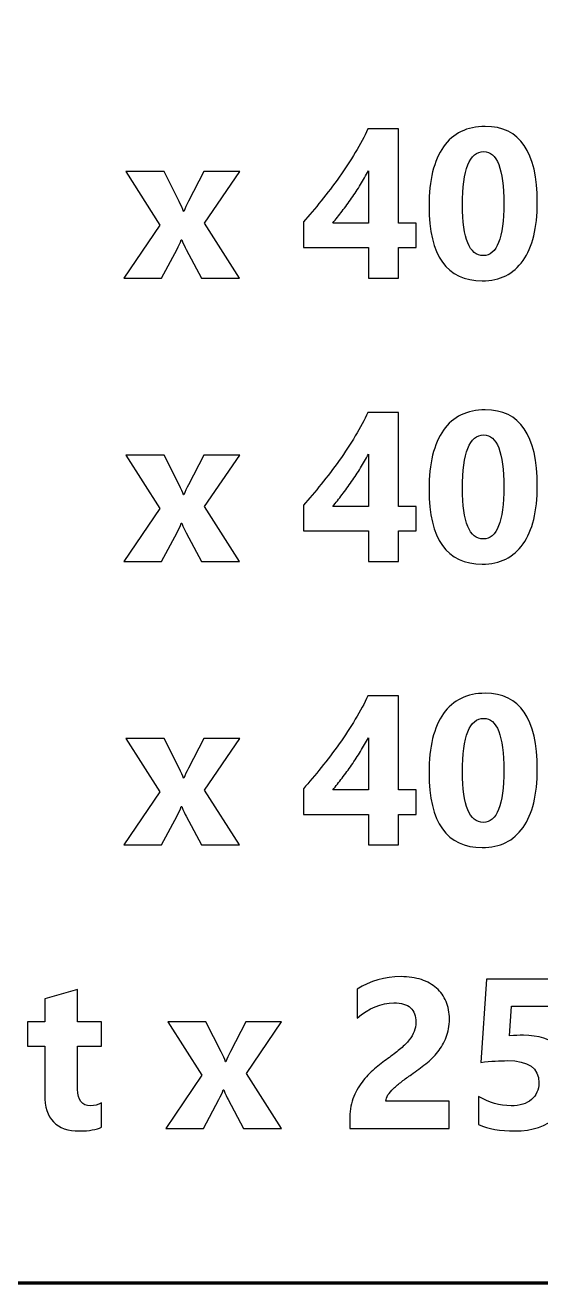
# Model space of a CAD drawing. Header units: centimetres. Extents: x -8 to 8, y -13.2 to 13.9.
# Drawn here: x -0.751 to 0.218, y -7.8 to -5.439 of the extents above; entities that cross this region are included whole.
import ezdxf

# ---------------------------------------------------------------- set-up
doc = ezdxf.new("R2010")
doc.units = ezdxf.units.CM
doc.header["$MEASUREMENT"] = 0
doc.layers.add('Layer 1', color=7, linetype='Continuous')

msp = doc.modelspace()

# ---------------------------------------------------------------- linework, layer by layer
at = {"layer": 'Layer 1', "lineweight": 100}
for points in [[(-5.85, -7.30005), (-5.85, -7.30005), (-5.85, 7.29995), (-5.85, 7.29995), (-5.85, 7.29995), (-5.85, 7.57609), (-5.62614, 7.79995), (-5.35, 7.79995), (-5.35, 7.79995), (-5.35, 7.79995), (5.35, 7.79995), (5.35, 7.79995), (5.35, 7.79995), (5.62614, 7.79995), (5.85, 7.57609), (5.85, 7.29995), (5.85, 7.29995), (5.85, 7.29995), (5.85, -7.30005), (5.85, -7.30005), (5.85, -7.30005), (5.85, -7.57619), (5.62614, -7.80005), (5.35, -7.80005), (5.35, -7.80005), (5.35, -7.80005), (-5.35, -7.80005), (-5.35, -7.80005), (-5.35, -7.80005), (-5.62614, -7.80005), (-5.85, -7.57619), (-5.85, -7.30005)], [(-5.85, -7.30005), (-5.85, -7.30005), (-5.85, 7.29995), (-5.85, 7.29995), (-5.85, 7.29995), (-5.85, 7.57609), (-5.62614, 7.79995), (-5.35, 7.79995), (-5.35, 7.79995), (-5.35, 7.79995), (2.95, 7.79995), (2.95, 7.79995), (2.95, 7.79995), (3.22614, 7.79995), (3.45, 7.57609), (3.45, 7.29995), (3.45, 7.29995), (3.45, 7.29995), (3.45, -7.30005), (3.45, -7.30005), (3.45, -7.30005), (3.45, -7.57619), (3.22614, -7.80005), (2.95, -7.80005), (2.95, -7.80005), (2.95, -7.80005), (-5.35, -7.80005), (-5.35, -7.80005), (-5.35, -7.80005), (-5.62614, -7.80005), (-5.85, -7.57619), (-5.85, -7.30005)], [(-2.3, -7.80005), (-2.3, -7.80005), (-2.3, -4.85005), (-2.3, -4.85005), (-2.3, -4.85005), (-2.3, -4.57391), (-2.07614, -4.35005), (-1.8, -4.35005), (-1.8, -4.35005), (-1.8, -4.35005), (3.45, -4.35005), (3.45, -4.35005), (3.45, -4.35005), (3.45, -4.35005), (3.45, -4.85005), (3.45, -4.85005), (3.45, -4.85005), (3.45, -4.85005), (3.45, -7.30005), (3.45, -7.30005), (3.45, -7.30005), (3.45, -7.57619), (3.22614, -7.80005), (2.95, -7.80005), (2.95, -7.80005), (2.95, -7.80005), (-1.8, -7.80005), (-1.8, -7.80005), (-1.8, -7.80005), (-1.8, -7.80005), (-2.3, -7.80005), (-2.3, -7.80005)]]:
    msp.add_open_spline(points, degree=3, knots=[0, 0, 0, 0, 0.1111111, 0.1111111, 0.1111111, 0.1111111, 0.2222222, 0.2222222, 0.2222222, 0.2222222, 0.3333333, 0.3333333, 0.3333333, 0.3333333, 0.4444444, 0.4444444, 0.4444444, 0.4444444, 0.5555556, 0.5555556, 0.5555556, 0.5555556, 0.6666667, 0.6666667, 0.6666667, 0.6666667, 0.7777778, 0.7777778, 0.7777778, 0.7777778, 1, 1, 1, 1], dxfattribs=at)
at = {"layer": 'Layer 1'}
for points, knots in [([(-0.04985, -5.63372), (-0.04985, -5.63372), (-0.04985, -5.81026), (-0.04985, -5.81026), (-0.04985, -5.81026), (-0.04985, -5.81026), (-0.01625, -5.81026), (-0.01625, -5.81026), (-0.01625, -5.81026), (-0.01625, -5.81026), (-0.01625, -5.85639), (-0.01625, -5.85639), (-0.01625, -5.85639), (-0.01625, -5.85639), (-0.04985, -5.85639), (-0.04985, -5.85639), (-0.04985, -5.85639), (-0.04985, -5.85639), (-0.04985, -5.91379), (-0.04985, -5.91379), (-0.04985, -5.91379), (-0.04985, -5.91379), (-0.10611, -5.91379), (-0.10611, -5.91379), (-0.10611, -5.91379), (-0.10611, -5.91379), (-0.10611, -5.85639), (-0.10611, -5.85639), (-0.10611, -5.85639), (-0.10611, -5.85639), (-0.22818, -5.85639), (-0.22818, -5.85639), (-0.22818, -5.85639), (-0.22818, -5.85639), (-0.22818, -5.80812), (-0.22818, -5.80812), (-0.22818, -5.80812), (-0.21738, -5.79599), (-0.20618, -5.78279), (-0.19458, -5.76839), (-0.19458, -5.76839), (-0.18298, -5.75399), (-0.17178, -5.73919), (-0.16098, -5.72392), (-0.16098, -5.72392), (-0.15018, -5.70872), (-0.14011, -5.69339), (-0.13078, -5.67792), (-0.13078, -5.67792), (-0.12151, -5.66252), (-0.11358, -5.64779), (-0.10705, -5.63372), (-0.10705, -5.63372), (-0.10705, -5.63372), (-0.04985, -5.63372), (-0.04985, -5.63372)], [0, 0, 0, 0, 0.0666667, 0.0666667, 0.0666667, 0.0666667, 0.1333333, 0.1333333, 0.1333333, 0.1333333, 0.2, 0.2, 0.2, 0.2, 0.2666667, 0.2666667, 0.2666667, 0.2666667, 0.3333333, 0.3333333, 0.3333333, 0.3333333, 0.4, 0.4, 0.4, 0.4, 0.4666667, 0.4666667, 0.4666667, 0.4666667, 0.5333333, 0.5333333, 0.5333333, 0.5333333, 0.6, 0.6, 0.6, 0.6, 0.6666667, 0.6666667, 0.6666667, 0.6666667, 0.7333333, 0.7333333, 0.7333333, 0.7333333, 0.8, 0.8, 0.8, 0.8, 0.8666667, 0.8666667, 0.8666667, 0.8666667, 1, 1, 1, 1]), ([(0.10776, -5.91866), (0.04109, -5.91866), (0.00776, -5.87186), (0.00776, -5.77826), (0.00776, -5.77826), (0.00776, -5.72966), (0.01676, -5.69266), (0.03482, -5.66719), (0.03482, -5.66719), (0.05282, -5.64172), (0.07902, -5.62899), (0.11322, -5.62899), (0.11322, -5.62899), (0.17836, -5.62899), (0.21089, -5.67659), (0.21089, -5.77179), (0.21089, -5.77179), (0.21089, -5.81919), (0.20202, -5.85552), (0.18422, -5.88079), (0.18422, -5.88079), (0.16649, -5.90606), (0.14096, -5.91866), (0.10776, -5.91866)], [0, 0, 0, 0, 0.1428571, 0.1428571, 0.1428571, 0.1428571, 0.2857143, 0.2857143, 0.2857143, 0.2857143, 0.4285714, 0.4285714, 0.4285714, 0.4285714, 0.5714286, 0.5714286, 0.5714286, 0.5714286, 0.7142857, 0.7142857, 0.7142857, 0.7142857, 1, 1, 1, 1]), ([(0.11049, -5.67612), (0.08382, -5.67612), (0.07049, -5.70959), (0.07049, -5.77666), (0.07049, -5.77666), (0.07049, -5.83986), (0.08356, -5.87139), (0.10969, -5.87139), (0.10969, -5.87139), (0.13522, -5.87139), (0.14802, -5.83886), (0.14802, -5.77372), (0.14802, -5.77372), (0.14802, -5.70866), (0.13549, -5.67612), (0.11049, -5.67612)], [0, 0, 0, 0, 0.2, 0.2, 0.2, 0.2, 0.4, 0.4, 0.4, 0.4, 0.6, 0.6, 0.6, 0.6, 1, 1, 1, 1]), ([(-0.34785, -5.71379), (-0.34785, -5.71379), (-0.41385, -5.81066), (-0.41385, -5.81066), (-0.41385, -5.81066), (-0.41385, -5.81066), (-0.34825, -5.91379), (-0.34825, -5.91379), (-0.34825, -5.91379), (-0.34825, -5.91379), (-0.41931, -5.91379), (-0.41931, -5.91379), (-0.41931, -5.91379), (-0.41931, -5.91379), (-0.44825, -5.85986), (-0.44825, -5.85986), (-0.44825, -5.85986), (-0.45058, -5.85559), (-0.45338, -5.84952), (-0.45665, -5.84172), (-0.45665, -5.84172), (-0.45665, -5.84172), (-0.45738, -5.84172), (-0.45738, -5.84172), (-0.45738, -5.84172), (-0.45938, -5.84719), (-0.46205, -5.85306), (-0.46545, -5.85932), (-0.46545, -5.85932), (-0.46545, -5.85932), (-0.49451, -5.91379), (-0.49451, -5.91379), (-0.49451, -5.91379), (-0.49451, -5.91379), (-0.56545, -5.91379), (-0.56545, -5.91379), (-0.56545, -5.91379), (-0.56545, -5.91379), (-0.49785, -5.81419), (-0.49785, -5.81419), (-0.49785, -5.81419), (-0.49785, -5.81419), (-0.56131, -5.71379), (-0.56131, -5.71379), (-0.56131, -5.71379), (-0.56131, -5.71379), (-0.48985, -5.71379), (-0.48985, -5.71379), (-0.48985, -5.71379), (-0.48985, -5.71379), (-0.46131, -5.76986), (-0.46131, -5.76986), (-0.46131, -5.76986), (-0.45751, -5.77726), (-0.45485, -5.78352), (-0.45331, -5.78859), (-0.45331, -5.78859), (-0.45331, -5.78859), (-0.45251, -5.78859), (-0.45251, -5.78859), (-0.45251, -5.78859), (-0.45045, -5.78246), (-0.44765, -5.77612), (-0.44411, -5.76946), (-0.44411, -5.76946), (-0.44411, -5.76946), (-0.41505, -5.71379), (-0.41505, -5.71379), (-0.41505, -5.71379), (-0.41505, -5.71379), (-0.34785, -5.71379), (-0.34785, -5.71379)], [0, 0, 0, 0, 0.0526316, 0.0526316, 0.0526316, 0.0526316, 0.1052632, 0.1052632, 0.1052632, 0.1052632, 0.1578947, 0.1578947, 0.1578947, 0.1578947, 0.2105263, 0.2105263, 0.2105263, 0.2105263, 0.2631579, 0.2631579, 0.2631579, 0.2631579, 0.3157895, 0.3157895, 0.3157895, 0.3157895, 0.3684211, 0.3684211, 0.3684211, 0.3684211, 0.4210526, 0.4210526, 0.4210526, 0.4210526, 0.4736842, 0.4736842, 0.4736842, 0.4736842, 0.5263158, 0.5263158, 0.5263158, 0.5263158, 0.5789474, 0.5789474, 0.5789474, 0.5789474, 0.6315789, 0.6315789, 0.6315789, 0.6315789, 0.6842105, 0.6842105, 0.6842105, 0.6842105, 0.7368421, 0.7368421, 0.7368421, 0.7368421, 0.7894737, 0.7894737, 0.7894737, 0.7894737, 0.8421053, 0.8421053, 0.8421053, 0.8421053, 0.8947368, 0.8947368, 0.8947368, 0.8947368, 1, 1, 1, 1]), ([(-0.17291, -5.81026), (-0.17291, -5.81026), (-0.10611, -5.81026), (-0.10611, -5.81026), (-0.10611, -5.81026), (-0.10611, -5.81026), (-0.10611, -5.71239), (-0.10611, -5.71239), (-0.10611, -5.71239), (-0.11065, -5.72086), (-0.11558, -5.72946), (-0.12091, -5.73812), (-0.12091, -5.73812), (-0.12625, -5.74679), (-0.13185, -5.75532), (-0.13771, -5.76372), (-0.13771, -5.76372), (-0.14358, -5.77212), (-0.14951, -5.78026), (-0.15551, -5.78812), (-0.15551, -5.78812), (-0.16151, -5.79599), (-0.16731, -5.80339), (-0.17291, -5.81026)], [0, 0, 0, 0, 0.1428571, 0.1428571, 0.1428571, 0.1428571, 0.2857143, 0.2857143, 0.2857143, 0.2857143, 0.4285714, 0.4285714, 0.4285714, 0.4285714, 0.5714286, 0.5714286, 0.5714286, 0.5714286, 0.7142857, 0.7142857, 0.7142857, 0.7142857, 1, 1, 1, 1]), ([(0.10776, -6.45073), (0.04109, -6.45073), (0.00776, -6.40393), (0.00776, -6.31033), (0.00776, -6.31033), (0.00776, -6.26173), (0.01676, -6.22473), (0.03482, -6.19926), (0.03482, -6.19926), (0.05282, -6.17379), (0.07902, -6.16106), (0.11322, -6.16106), (0.11322, -6.16106), (0.17836, -6.16106), (0.21089, -6.20866), (0.21089, -6.30386), (0.21089, -6.30386), (0.21089, -6.35126), (0.20202, -6.38759), (0.18422, -6.41286), (0.18422, -6.41286), (0.16649, -6.43813), (0.14096, -6.45073), (0.10776, -6.45073)], [0, 0, 0, 0, 0.1428571, 0.1428571, 0.1428571, 0.1428571, 0.2857143, 0.2857143, 0.2857143, 0.2857143, 0.4285714, 0.4285714, 0.4285714, 0.4285714, 0.5714286, 0.5714286, 0.5714286, 0.5714286, 0.7142857, 0.7142857, 0.7142857, 0.7142857, 1, 1, 1, 1]), ([(-0.04985, -6.16579), (-0.04985, -6.16579), (-0.04985, -6.34233), (-0.04985, -6.34233), (-0.04985, -6.34233), (-0.04985, -6.34233), (-0.01625, -6.34233), (-0.01625, -6.34233), (-0.01625, -6.34233), (-0.01625, -6.34233), (-0.01625, -6.38846), (-0.01625, -6.38846), (-0.01625, -6.38846), (-0.01625, -6.38846), (-0.04985, -6.38846), (-0.04985, -6.38846), (-0.04985, -6.38846), (-0.04985, -6.38846), (-0.04985, -6.44586), (-0.04985, -6.44586), (-0.04985, -6.44586), (-0.04985, -6.44586), (-0.10611, -6.44586), (-0.10611, -6.44586), (-0.10611, -6.44586), (-0.10611, -6.44586), (-0.10611, -6.38846), (-0.10611, -6.38846), (-0.10611, -6.38846), (-0.10611, -6.38846), (-0.22818, -6.38846), (-0.22818, -6.38846), (-0.22818, -6.38846), (-0.22818, -6.38846), (-0.22818, -6.34019), (-0.22818, -6.34019), (-0.22818, -6.34019), (-0.21738, -6.32806), (-0.20618, -6.31486), (-0.19458, -6.30046), (-0.19458, -6.30046), (-0.18298, -6.28606), (-0.17178, -6.27126), (-0.16098, -6.25599), (-0.16098, -6.25599), (-0.15018, -6.24079), (-0.14011, -6.22546), (-0.13078, -6.20999), (-0.13078, -6.20999), (-0.12151, -6.19459), (-0.11358, -6.17986), (-0.10705, -6.16579), (-0.10705, -6.16579), (-0.10705, -6.16579), (-0.04985, -6.16579), (-0.04985, -6.16579)], [0, 0, 0, 0, 0.0666667, 0.0666667, 0.0666667, 0.0666667, 0.1333333, 0.1333333, 0.1333333, 0.1333333, 0.2, 0.2, 0.2, 0.2, 0.2666667, 0.2666667, 0.2666667, 0.2666667, 0.3333333, 0.3333333, 0.3333333, 0.3333333, 0.4, 0.4, 0.4, 0.4, 0.4666667, 0.4666667, 0.4666667, 0.4666667, 0.5333333, 0.5333333, 0.5333333, 0.5333333, 0.6, 0.6, 0.6, 0.6, 0.6666667, 0.6666667, 0.6666667, 0.6666667, 0.7333333, 0.7333333, 0.7333333, 0.7333333, 0.8, 0.8, 0.8, 0.8, 0.8666667, 0.8666667, 0.8666667, 0.8666667, 1, 1, 1, 1]), ([(0.11049, -6.20819), (0.08382, -6.20819), (0.07049, -6.24166), (0.07049, -6.30873), (0.07049, -6.30873), (0.07049, -6.37193), (0.08356, -6.40346), (0.10969, -6.40346), (0.10969, -6.40346), (0.13522, -6.40346), (0.14802, -6.37093), (0.14802, -6.30579), (0.14802, -6.30579), (0.14802, -6.24073), (0.13549, -6.20819), (0.11049, -6.20819)], [0, 0, 0, 0, 0.2, 0.2, 0.2, 0.2, 0.4, 0.4, 0.4, 0.4, 0.6, 0.6, 0.6, 0.6, 1, 1, 1, 1]), ([(-0.34785, -6.24586), (-0.34785, -6.24586), (-0.41385, -6.34273), (-0.41385, -6.34273), (-0.41385, -6.34273), (-0.41385, -6.34273), (-0.34825, -6.44586), (-0.34825, -6.44586), (-0.34825, -6.44586), (-0.34825, -6.44586), (-0.41931, -6.44586), (-0.41931, -6.44586), (-0.41931, -6.44586), (-0.41931, -6.44586), (-0.44825, -6.39193), (-0.44825, -6.39193), (-0.44825, -6.39193), (-0.45058, -6.38766), (-0.45338, -6.38159), (-0.45665, -6.37379), (-0.45665, -6.37379), (-0.45665, -6.37379), (-0.45738, -6.37379), (-0.45738, -6.37379), (-0.45738, -6.37379), (-0.45938, -6.37926), (-0.46205, -6.38513), (-0.46545, -6.39139), (-0.46545, -6.39139), (-0.46545, -6.39139), (-0.49451, -6.44586), (-0.49451, -6.44586), (-0.49451, -6.44586), (-0.49451, -6.44586), (-0.56545, -6.44586), (-0.56545, -6.44586), (-0.56545, -6.44586), (-0.56545, -6.44586), (-0.49785, -6.34626), (-0.49785, -6.34626), (-0.49785, -6.34626), (-0.49785, -6.34626), (-0.56131, -6.24586), (-0.56131, -6.24586), (-0.56131, -6.24586), (-0.56131, -6.24586), (-0.48985, -6.24586), (-0.48985, -6.24586), (-0.48985, -6.24586), (-0.48985, -6.24586), (-0.46131, -6.30193), (-0.46131, -6.30193), (-0.46131, -6.30193), (-0.45751, -6.30933), (-0.45485, -6.31559), (-0.45331, -6.32066), (-0.45331, -6.32066), (-0.45331, -6.32066), (-0.45251, -6.32066), (-0.45251, -6.32066), (-0.45251, -6.32066), (-0.45045, -6.31453), (-0.44765, -6.30819), (-0.44411, -6.30153), (-0.44411, -6.30153), (-0.44411, -6.30153), (-0.41505, -6.24586), (-0.41505, -6.24586), (-0.41505, -6.24586), (-0.41505, -6.24586), (-0.34785, -6.24586), (-0.34785, -6.24586)], [0, 0, 0, 0, 0.0526316, 0.0526316, 0.0526316, 0.0526316, 0.1052632, 0.1052632, 0.1052632, 0.1052632, 0.1578947, 0.1578947, 0.1578947, 0.1578947, 0.2105263, 0.2105263, 0.2105263, 0.2105263, 0.2631579, 0.2631579, 0.2631579, 0.2631579, 0.3157895, 0.3157895, 0.3157895, 0.3157895, 0.3684211, 0.3684211, 0.3684211, 0.3684211, 0.4210526, 0.4210526, 0.4210526, 0.4210526, 0.4736842, 0.4736842, 0.4736842, 0.4736842, 0.5263158, 0.5263158, 0.5263158, 0.5263158, 0.5789474, 0.5789474, 0.5789474, 0.5789474, 0.6315789, 0.6315789, 0.6315789, 0.6315789, 0.6842105, 0.6842105, 0.6842105, 0.6842105, 0.7368421, 0.7368421, 0.7368421, 0.7368421, 0.7894737, 0.7894737, 0.7894737, 0.7894737, 0.8421053, 0.8421053, 0.8421053, 0.8421053, 0.8947368, 0.8947368, 0.8947368, 0.8947368, 1, 1, 1, 1]), ([(-0.17291, -6.34233), (-0.17291, -6.34233), (-0.10611, -6.34233), (-0.10611, -6.34233), (-0.10611, -6.34233), (-0.10611, -6.34233), (-0.10611, -6.24446), (-0.10611, -6.24446), (-0.10611, -6.24446), (-0.11065, -6.25293), (-0.11558, -6.26153), (-0.12091, -6.27019), (-0.12091, -6.27019), (-0.12625, -6.27886), (-0.13185, -6.28739), (-0.13771, -6.29579), (-0.13771, -6.29579), (-0.14358, -6.30419), (-0.14951, -6.31233), (-0.15551, -6.32019), (-0.15551, -6.32019), (-0.16151, -6.32806), (-0.16731, -6.33546), (-0.17291, -6.34233)], [0, 0, 0, 0, 0.1428571, 0.1428571, 0.1428571, 0.1428571, 0.2857143, 0.2857143, 0.2857143, 0.2857143, 0.4285714, 0.4285714, 0.4285714, 0.4285714, 0.5714286, 0.5714286, 0.5714286, 0.5714286, 0.7142857, 0.7142857, 0.7142857, 0.7142857, 1, 1, 1, 1]), ([(-0.04985, -6.69786), (-0.04985, -6.69786), (-0.04985, -6.8744), (-0.04985, -6.8744), (-0.04985, -6.8744), (-0.04985, -6.8744), (-0.01625, -6.8744), (-0.01625, -6.8744), (-0.01625, -6.8744), (-0.01625, -6.8744), (-0.01625, -6.92053), (-0.01625, -6.92053), (-0.01625, -6.92053), (-0.01625, -6.92053), (-0.04985, -6.92053), (-0.04985, -6.92053), (-0.04985, -6.92053), (-0.04985, -6.92053), (-0.04985, -6.97793), (-0.04985, -6.97793), (-0.04985, -6.97793), (-0.04985, -6.97793), (-0.10611, -6.97793), (-0.10611, -6.97793), (-0.10611, -6.97793), (-0.10611, -6.97793), (-0.10611, -6.92053), (-0.10611, -6.92053), (-0.10611, -6.92053), (-0.10611, -6.92053), (-0.22818, -6.92053), (-0.22818, -6.92053), (-0.22818, -6.92053), (-0.22818, -6.92053), (-0.22818, -6.87226), (-0.22818, -6.87226), (-0.22818, -6.87226), (-0.21738, -6.86013), (-0.20618, -6.84693), (-0.19458, -6.83253), (-0.19458, -6.83253), (-0.18298, -6.81813), (-0.17178, -6.80333), (-0.16098, -6.78806), (-0.16098, -6.78806), (-0.15018, -6.77286), (-0.14011, -6.75753), (-0.13078, -6.74206), (-0.13078, -6.74206), (-0.12151, -6.72666), (-0.11358, -6.71193), (-0.10705, -6.69786), (-0.10705, -6.69786), (-0.10705, -6.69786), (-0.04985, -6.69786), (-0.04985, -6.69786)], [0, 0, 0, 0, 0.0666667, 0.0666667, 0.0666667, 0.0666667, 0.1333333, 0.1333333, 0.1333333, 0.1333333, 0.2, 0.2, 0.2, 0.2, 0.2666667, 0.2666667, 0.2666667, 0.2666667, 0.3333333, 0.3333333, 0.3333333, 0.3333333, 0.4, 0.4, 0.4, 0.4, 0.4666667, 0.4666667, 0.4666667, 0.4666667, 0.5333333, 0.5333333, 0.5333333, 0.5333333, 0.6, 0.6, 0.6, 0.6, 0.6666667, 0.6666667, 0.6666667, 0.6666667, 0.7333333, 0.7333333, 0.7333333, 0.7333333, 0.8, 0.8, 0.8, 0.8, 0.8666667, 0.8666667, 0.8666667, 0.8666667, 1, 1, 1, 1]), ([(0.10776, -6.9828), (0.04109, -6.9828), (0.00776, -6.936), (0.00776, -6.8424), (0.00776, -6.8424), (0.00776, -6.7938), (0.01676, -6.7568), (0.03482, -6.73133), (0.03482, -6.73133), (0.05282, -6.70586), (0.07902, -6.69313), (0.11322, -6.69313), (0.11322, -6.69313), (0.17836, -6.69313), (0.21089, -6.74073), (0.21089, -6.83593), (0.21089, -6.83593), (0.21089, -6.88333), (0.20202, -6.91966), (0.18422, -6.94493), (0.18422, -6.94493), (0.16649, -6.9702), (0.14096, -6.9828), (0.10776, -6.9828)], [0, 0, 0, 0, 0.1428571, 0.1428571, 0.1428571, 0.1428571, 0.2857143, 0.2857143, 0.2857143, 0.2857143, 0.4285714, 0.4285714, 0.4285714, 0.4285714, 0.5714286, 0.5714286, 0.5714286, 0.5714286, 0.7142857, 0.7142857, 0.7142857, 0.7142857, 1, 1, 1, 1]), ([(0.11049, -6.74026), (0.08382, -6.74026), (0.07049, -6.77373), (0.07049, -6.8408), (0.07049, -6.8408), (0.07049, -6.904), (0.08356, -6.93553), (0.10969, -6.93553), (0.10969, -6.93553), (0.13522, -6.93553), (0.14802, -6.903), (0.14802, -6.83786), (0.14802, -6.83786), (0.14802, -6.7728), (0.13549, -6.74026), (0.11049, -6.74026)], [0, 0, 0, 0, 0.2, 0.2, 0.2, 0.2, 0.4, 0.4, 0.4, 0.4, 0.6, 0.6, 0.6, 0.6, 1, 1, 1, 1]), ([(-0.17291, -6.8744), (-0.17291, -6.8744), (-0.10611, -6.8744), (-0.10611, -6.8744), (-0.10611, -6.8744), (-0.10611, -6.8744), (-0.10611, -6.77653), (-0.10611, -6.77653), (-0.10611, -6.77653), (-0.11065, -6.785), (-0.11558, -6.7936), (-0.12091, -6.80226), (-0.12091, -6.80226), (-0.12625, -6.81093), (-0.13185, -6.81946), (-0.13771, -6.82786), (-0.13771, -6.82786), (-0.14358, -6.83626), (-0.14951, -6.8444), (-0.15551, -6.85226), (-0.15551, -6.85226), (-0.16151, -6.86013), (-0.16731, -6.86753), (-0.17291, -6.8744)], [0, 0, 0, 0, 0.1428571, 0.1428571, 0.1428571, 0.1428571, 0.2857143, 0.2857143, 0.2857143, 0.2857143, 0.4285714, 0.4285714, 0.4285714, 0.4285714, 0.5714286, 0.5714286, 0.5714286, 0.5714286, 0.7142857, 0.7142857, 0.7142857, 0.7142857, 1, 1, 1, 1]), ([(-0.34785, -6.77793), (-0.34785, -6.77793), (-0.41385, -6.8748), (-0.41385, -6.8748), (-0.41385, -6.8748), (-0.41385, -6.8748), (-0.34825, -6.97793), (-0.34825, -6.97793), (-0.34825, -6.97793), (-0.34825, -6.97793), (-0.41931, -6.97793), (-0.41931, -6.97793), (-0.41931, -6.97793), (-0.41931, -6.97793), (-0.44825, -6.924), (-0.44825, -6.924), (-0.44825, -6.924), (-0.45058, -6.91973), (-0.45338, -6.91366), (-0.45665, -6.90586), (-0.45665, -6.90586), (-0.45665, -6.90586), (-0.45738, -6.90586), (-0.45738, -6.90586), (-0.45738, -6.90586), (-0.45938, -6.91133), (-0.46205, -6.9172), (-0.46545, -6.92346), (-0.46545, -6.92346), (-0.46545, -6.92346), (-0.49451, -6.97793), (-0.49451, -6.97793), (-0.49451, -6.97793), (-0.49451, -6.97793), (-0.56545, -6.97793), (-0.56545, -6.97793), (-0.56545, -6.97793), (-0.56545, -6.97793), (-0.49785, -6.87833), (-0.49785, -6.87833), (-0.49785, -6.87833), (-0.49785, -6.87833), (-0.56131, -6.77793), (-0.56131, -6.77793), (-0.56131, -6.77793), (-0.56131, -6.77793), (-0.48985, -6.77793), (-0.48985, -6.77793), (-0.48985, -6.77793), (-0.48985, -6.77793), (-0.46131, -6.834), (-0.46131, -6.834), (-0.46131, -6.834), (-0.45751, -6.8414), (-0.45485, -6.84766), (-0.45331, -6.85273), (-0.45331, -6.85273), (-0.45331, -6.85273), (-0.45251, -6.85273), (-0.45251, -6.85273), (-0.45251, -6.85273), (-0.45045, -6.8466), (-0.44765, -6.84026), (-0.44411, -6.8336), (-0.44411, -6.8336), (-0.44411, -6.8336), (-0.41505, -6.77793), (-0.41505, -6.77793), (-0.41505, -6.77793), (-0.41505, -6.77793), (-0.34785, -6.77793), (-0.34785, -6.77793)], [0, 0, 0, 0, 0.0526316, 0.0526316, 0.0526316, 0.0526316, 0.1052632, 0.1052632, 0.1052632, 0.1052632, 0.1578947, 0.1578947, 0.1578947, 0.1578947, 0.2105263, 0.2105263, 0.2105263, 0.2105263, 0.2631579, 0.2631579, 0.2631579, 0.2631579, 0.3157895, 0.3157895, 0.3157895, 0.3157895, 0.3684211, 0.3684211, 0.3684211, 0.3684211, 0.4210526, 0.4210526, 0.4210526, 0.4210526, 0.4736842, 0.4736842, 0.4736842, 0.4736842, 0.5263158, 0.5263158, 0.5263158, 0.5263158, 0.5789474, 0.5789474, 0.5789474, 0.5789474, 0.6315789, 0.6315789, 0.6315789, 0.6315789, 0.6842105, 0.6842105, 0.6842105, 0.6842105, 0.7368421, 0.7368421, 0.7368421, 0.7368421, 0.7894737, 0.7894737, 0.7894737, 0.7894737, 0.8421053, 0.8421053, 0.8421053, 0.8421053, 0.8947368, 0.8947368, 0.8947368, 0.8947368, 1, 1, 1, 1]), ([(-0.07322, -7.4588), (-0.07322, -7.4588), (0.04551, -7.4588), (0.04551, -7.4588), (0.04551, -7.4588), (0.04551, -7.4588), (0.04551, -7.51), (0.04551, -7.51), (0.04551, -7.51), (0.04551, -7.51), (-0.14082, -7.51), (-0.14082, -7.51), (-0.14082, -7.51), (-0.14082, -7.51), (-0.14082, -7.48893), (-0.14082, -7.48893), (-0.14082, -7.48893), (-0.14082, -7.4746), (-0.13842, -7.46173), (-0.13355, -7.45033), (-0.13355, -7.45033), (-0.12875, -7.43893), (-0.12269, -7.42873), (-0.11542, -7.41967), (-0.11542, -7.41967), (-0.10815, -7.4106), (-0.10015, -7.4026), (-0.09149, -7.39567), (-0.09149, -7.39567), (-0.08282, -7.38867), (-0.07462, -7.3824), (-0.06675, -7.3768), (-0.06675, -7.3768), (-0.05855, -7.37093), (-0.05142, -7.36533), (-0.04522, -7.36), (-0.04522, -7.36), (-0.03902, -7.35467), (-0.03382, -7.34933), (-0.02955, -7.34407), (-0.02955, -7.34407), (-0.02535, -7.3388), (-0.02222, -7.33347), (-0.02009, -7.32807), (-0.02009, -7.32807), (-0.01802, -7.32267), (-0.01695, -7.31693), (-0.01695, -7.3108), (-0.01695, -7.3108), (-0.01695, -7.2988), (-0.02035, -7.28973), (-0.02715, -7.2836), (-0.02715, -7.2836), (-0.03389, -7.27753), (-0.04429, -7.27447), (-0.05822, -7.27447), (-0.05822, -7.27447), (-0.08229, -7.27447), (-0.10535, -7.284), (-0.12735, -7.30313), (-0.12735, -7.30313), (-0.12735, -7.30313), (-0.12735, -7.24887), (-0.12735, -7.24887), (-0.12735, -7.24887), (-0.10295, -7.23313), (-0.07549, -7.2252), (-0.04489, -7.2252), (-0.04489, -7.2252), (-0.03069, -7.2252), (-0.01802, -7.22707), (-0.00675, -7.2308), (-0.00675, -7.2308), (0.00451, -7.23453), (0.01405, -7.2398), (0.02191, -7.24673), (0.02191, -7.24673), (0.02971, -7.2536), (0.03565, -7.262), (0.03978, -7.2718), (0.03978, -7.2718), (0.04385, -7.28167), (0.04591, -7.2926), (0.04591, -7.30473), (0.04591, -7.30473), (0.04591, -7.3176), (0.04391, -7.32907), (0.03998, -7.33907), (0.03998, -7.33907), (0.03598, -7.34913), (0.03071, -7.35827), (0.02411, -7.36647), (0.02411, -7.36647), (0.01758, -7.37467), (0.00998, -7.3822), (0.00138, -7.389), (0.00138, -7.389), (-0.00722, -7.39587), (-0.01615, -7.40247), (-0.02535, -7.4088), (-0.02535, -7.4088), (-0.03162, -7.41327), (-0.03762, -7.41767), (-0.04342, -7.422), (-0.04342, -7.422), (-0.04922, -7.4264), (-0.05435, -7.43067), (-0.05875, -7.43493), (-0.05875, -7.43493), (-0.06322, -7.43913), (-0.06675, -7.44327), (-0.06935, -7.44733), (-0.06935, -7.44733), (-0.07195, -7.45133), (-0.07322, -7.4552), (-0.07322, -7.4588)], [0, 0, 0, 0, 0.0333333, 0.0333333, 0.0333333, 0.0333333, 0.0666667, 0.0666667, 0.0666667, 0.0666667, 0.1, 0.1, 0.1, 0.1, 0.1333333, 0.1333333, 0.1333333, 0.1333333, 0.1666667, 0.1666667, 0.1666667, 0.1666667, 0.2, 0.2, 0.2, 0.2, 0.2333333, 0.2333333, 0.2333333, 0.2333333, 0.2666667, 0.2666667, 0.2666667, 0.2666667, 0.3, 0.3, 0.3, 0.3, 0.3333333, 0.3333333, 0.3333333, 0.3333333, 0.3666667, 0.3666667, 0.3666667, 0.3666667, 0.4, 0.4, 0.4, 0.4, 0.4333333, 0.4333333, 0.4333333, 0.4333333, 0.4666667, 0.4666667, 0.4666667, 0.4666667, 0.5, 0.5, 0.5, 0.5, 0.5333333, 0.5333333, 0.5333333, 0.5333333, 0.5666667, 0.5666667, 0.5666667, 0.5666667, 0.6, 0.6, 0.6, 0.6, 0.6333333, 0.6333333, 0.6333333, 0.6333333, 0.6666667, 0.6666667, 0.6666667, 0.6666667, 0.7, 0.7, 0.7, 0.7, 0.7333333, 0.7333333, 0.7333333, 0.7333333, 0.7666667, 0.7666667, 0.7666667, 0.7666667, 0.8, 0.8, 0.8, 0.8, 0.8333333, 0.8333333, 0.8333333, 0.8333333, 0.8666667, 0.8666667, 0.8666667, 0.8666667, 0.9, 0.9, 0.9, 0.9, 0.9333333, 0.9333333, 0.9333333, 0.9333333, 1, 1, 1, 1]), ([(0.10078, -7.5028), (0.10078, -7.5028), (0.10078, -7.45007), (0.10078, -7.45007), (0.10078, -7.45007), (0.11992, -7.46173), (0.14032, -7.4676), (0.16192, -7.4676), (0.16192, -7.4676), (0.17818, -7.4676), (0.19092, -7.46373), (0.20012, -7.456), (0.20012, -7.456), (0.20925, -7.44827), (0.21385, -7.43773), (0.21385, -7.42447), (0.21385, -7.42447), (0.21385, -7.39673), (0.19425, -7.38287), (0.15505, -7.38287), (0.15505, -7.38287), (0.14065, -7.38287), (0.12398, -7.38393), (0.10505, -7.3862), (0.10505, -7.3862), (0.10505, -7.3862), (0.11565, -7.22993), (0.11565, -7.22993), (0.11565, -7.22993), (0.11565, -7.22993), (0.26385, -7.22993), (0.26385, -7.22993), (0.26385, -7.22993), (0.26385, -7.22993), (0.26385, -7.28033), (0.26385, -7.28033), (0.26385, -7.28033), (0.26385, -7.28033), (0.16272, -7.28033), (0.16272, -7.28033), (0.16272, -7.28033), (0.16272, -7.28033), (0.15878, -7.3364), (0.15878, -7.3364), (0.15878, -7.3364), (0.16885, -7.3356), (0.17745, -7.3352), (0.18478, -7.3352), (0.18478, -7.3352), (0.21352, -7.3352), (0.23605, -7.34273), (0.25232, -7.35787), (0.25232, -7.35787), (0.26865, -7.37293), (0.27678, -7.39327), (0.27678, -7.4188), (0.27678, -7.4188), (0.27678, -7.44707), (0.26705, -7.47013), (0.24765, -7.488), (0.24765, -7.488), (0.22825, -7.50593), (0.20198, -7.51487), (0.16878, -7.51487), (0.16878, -7.51487), (0.14178, -7.51487), (0.11912, -7.51087), (0.10078, -7.5028)], [0, 0, 0, 0, 0.0555556, 0.0555556, 0.0555556, 0.0555556, 0.1111111, 0.1111111, 0.1111111, 0.1111111, 0.1666667, 0.1666667, 0.1666667, 0.1666667, 0.2222222, 0.2222222, 0.2222222, 0.2222222, 0.2777778, 0.2777778, 0.2777778, 0.2777778, 0.3333333, 0.3333333, 0.3333333, 0.3333333, 0.3888889, 0.3888889, 0.3888889, 0.3888889, 0.4444444, 0.4444444, 0.4444444, 0.4444444, 0.5, 0.5, 0.5, 0.5, 0.5555556, 0.5555556, 0.5555556, 0.5555556, 0.6111111, 0.6111111, 0.6111111, 0.6111111, 0.6666667, 0.6666667, 0.6666667, 0.6666667, 0.7222222, 0.7222222, 0.7222222, 0.7222222, 0.7777778, 0.7777778, 0.7777778, 0.7777778, 0.8333333, 0.8333333, 0.8333333, 0.8333333, 0.8888889, 0.8888889, 0.8888889, 0.8888889, 1, 1, 1, 1]), ([(-0.60735, -7.50767), (-0.61649, -7.51247), (-0.63022, -7.51487), (-0.64855, -7.51487), (-0.64855, -7.51487), (-0.69202, -7.51487), (-0.71382, -7.49227), (-0.71382, -7.44713), (-0.71382, -7.44713), (-0.71382, -7.44713), (-0.71382, -7.35553), (-0.71382, -7.35553), (-0.71382, -7.35553), (-0.71382, -7.35553), (-0.74622, -7.35553), (-0.74622, -7.35553), (-0.74622, -7.35553), (-0.74622, -7.35553), (-0.74622, -7.31), (-0.74622, -7.31), (-0.74622, -7.31), (-0.74622, -7.31), (-0.71382, -7.31), (-0.71382, -7.31), (-0.71382, -7.31), (-0.71382, -7.31), (-0.71382, -7.26687), (-0.71382, -7.26687), (-0.71382, -7.26687), (-0.71382, -7.26687), (-0.65229, -7.24927), (-0.65229, -7.24927), (-0.65229, -7.24927), (-0.65229, -7.24927), (-0.65229, -7.31), (-0.65229, -7.31), (-0.65229, -7.31), (-0.65229, -7.31), (-0.60735, -7.31), (-0.60735, -7.31), (-0.60735, -7.31), (-0.60735, -7.31), (-0.60735, -7.35553), (-0.60735, -7.35553), (-0.60735, -7.35553), (-0.60735, -7.35553), (-0.65229, -7.35553), (-0.65229, -7.35553), (-0.65229, -7.35553), (-0.65229, -7.35553), (-0.65229, -7.4364), (-0.65229, -7.4364), (-0.65229, -7.4364), (-0.65229, -7.4572), (-0.64402, -7.4676), (-0.62749, -7.4676), (-0.62749, -7.4676), (-0.62095, -7.4676), (-0.61422, -7.46573), (-0.60735, -7.46193), (-0.60735, -7.46193), (-0.60735, -7.46193), (-0.60735, -7.50767), (-0.60735, -7.50767)], [0, 0, 0, 0, 0.0588235, 0.0588235, 0.0588235, 0.0588235, 0.1176471, 0.1176471, 0.1176471, 0.1176471, 0.1764706, 0.1764706, 0.1764706, 0.1764706, 0.2352941, 0.2352941, 0.2352941, 0.2352941, 0.2941176, 0.2941176, 0.2941176, 0.2941176, 0.3529412, 0.3529412, 0.3529412, 0.3529412, 0.4117647, 0.4117647, 0.4117647, 0.4117647, 0.4705882, 0.4705882, 0.4705882, 0.4705882, 0.5294118, 0.5294118, 0.5294118, 0.5294118, 0.5882353, 0.5882353, 0.5882353, 0.5882353, 0.6470588, 0.6470588, 0.6470588, 0.6470588, 0.7058824, 0.7058824, 0.7058824, 0.7058824, 0.7647059, 0.7647059, 0.7647059, 0.7647059, 0.8235294, 0.8235294, 0.8235294, 0.8235294, 0.8823529, 0.8823529, 0.8823529, 0.8823529, 1, 1, 1, 1]), ([(-0.26909, -7.31), (-0.26909, -7.31), (-0.33509, -7.40687), (-0.33509, -7.40687), (-0.33509, -7.40687), (-0.33509, -7.40687), (-0.26949, -7.51), (-0.26949, -7.51), (-0.26949, -7.51), (-0.26949, -7.51), (-0.34055, -7.51), (-0.34055, -7.51), (-0.34055, -7.51), (-0.34055, -7.51), (-0.36949, -7.45607), (-0.36949, -7.45607), (-0.36949, -7.45607), (-0.37182, -7.4518), (-0.37462, -7.44573), (-0.37789, -7.43793), (-0.37789, -7.43793), (-0.37789, -7.43793), (-0.37862, -7.43793), (-0.37862, -7.43793), (-0.37862, -7.43793), (-0.38062, -7.4434), (-0.38329, -7.44927), (-0.38669, -7.45553), (-0.38669, -7.45553), (-0.38669, -7.45553), (-0.41575, -7.51), (-0.41575, -7.51), (-0.41575, -7.51), (-0.41575, -7.51), (-0.48669, -7.51), (-0.48669, -7.51), (-0.48669, -7.51), (-0.48669, -7.51), (-0.41909, -7.4104), (-0.41909, -7.4104), (-0.41909, -7.4104), (-0.41909, -7.4104), (-0.48255, -7.31), (-0.48255, -7.31), (-0.48255, -7.31), (-0.48255, -7.31), (-0.41109, -7.31), (-0.41109, -7.31), (-0.41109, -7.31), (-0.41109, -7.31), (-0.38255, -7.36607), (-0.38255, -7.36607), (-0.38255, -7.36607), (-0.37875, -7.37347), (-0.37609, -7.37973), (-0.37455, -7.3848), (-0.37455, -7.3848), (-0.37455, -7.3848), (-0.37375, -7.3848), (-0.37375, -7.3848), (-0.37375, -7.3848), (-0.37169, -7.37867), (-0.36889, -7.37233), (-0.36535, -7.36567), (-0.36535, -7.36567), (-0.36535, -7.36567), (-0.33629, -7.31), (-0.33629, -7.31), (-0.33629, -7.31), (-0.33629, -7.31), (-0.26909, -7.31), (-0.26909, -7.31)], [0, 0, 0, 0, 0.0526316, 0.0526316, 0.0526316, 0.0526316, 0.1052632, 0.1052632, 0.1052632, 0.1052632, 0.1578947, 0.1578947, 0.1578947, 0.1578947, 0.2105263, 0.2105263, 0.2105263, 0.2105263, 0.2631579, 0.2631579, 0.2631579, 0.2631579, 0.3157895, 0.3157895, 0.3157895, 0.3157895, 0.3684211, 0.3684211, 0.3684211, 0.3684211, 0.4210526, 0.4210526, 0.4210526, 0.4210526, 0.4736842, 0.4736842, 0.4736842, 0.4736842, 0.5263158, 0.5263158, 0.5263158, 0.5263158, 0.5789474, 0.5789474, 0.5789474, 0.5789474, 0.6315789, 0.6315789, 0.6315789, 0.6315789, 0.6842105, 0.6842105, 0.6842105, 0.6842105, 0.7368421, 0.7368421, 0.7368421, 0.7368421, 0.7894737, 0.7894737, 0.7894737, 0.7894737, 0.8421053, 0.8421053, 0.8421053, 0.8421053, 0.8947368, 0.8947368, 0.8947368, 0.8947368, 1, 1, 1, 1])]:
    msp.add_open_spline(points, degree=3, knots=knots, dxfattribs=at)

doc.saveas('drawing.dxf')
